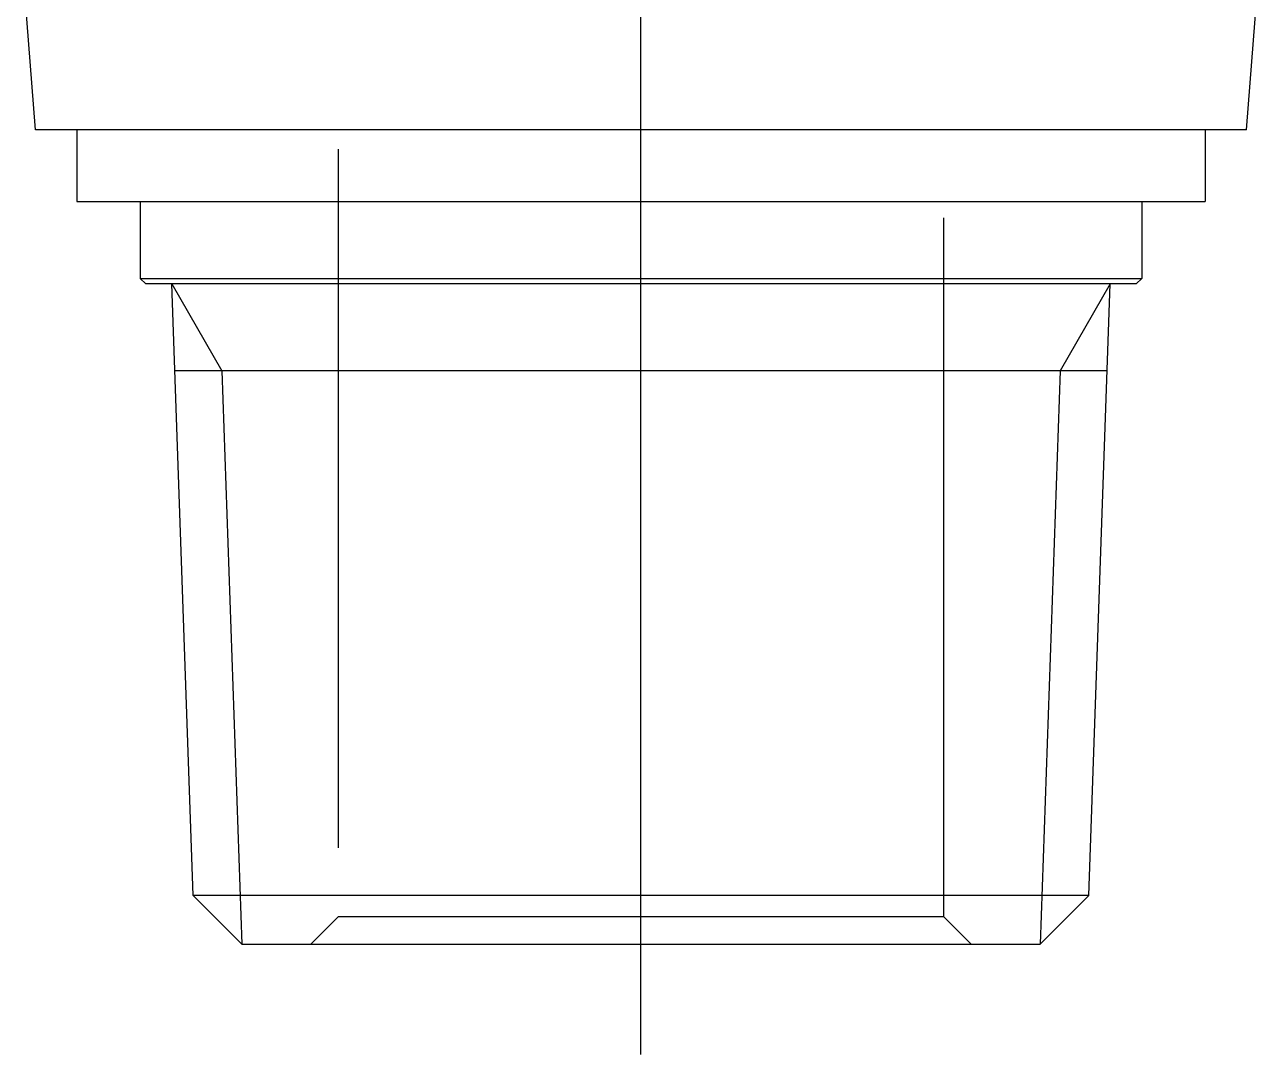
# Model space of a CAD drawing. Extents: x -43.1 to 47.1, y -46.9 to 16.5.
# Drawn here: x 24.65 to 47.05, y -27.3 to -8.59 of the extents above; entities that cross this region are included whole.
import ezdxf

# ---------------------------------------------------------------- set-up
doc = ezdxf.new("R2010")
doc.units = 0
doc.linetypes.add('CENTER', pattern=[50.8, 31.75, -6.35, 6.35, -6.35])
doc.linetypes.add('DASHED', pattern=[19.05, 12.7, -6.35])
doc.layers.get('0').update_dxf_attribs({"linetype": 'CONTINUOUS'})
doc.layers.add('CENTER', color=1, linetype='CENTER')

msp = doc.modelspace()

# ---------------------------------------------------------------- linework, layer by layer
at = {"color": 3, "linetype": 'DASHED'}
for p, q in [((30.349, 8.2), (30.349, -24.8)), ((41.349, -24.8), (41.349, 8.2)), ((30.349, -24.8), (29.849, -25.3)), ((41.349, -24.8), (30.349, -24.8)), ((41.849, -25.3), (41.349, -24.8))]:
    msp.add_line(p, q, dxfattribs=at)
at = {"color": 7, "linetype": 'CONTINUOUS'}
for p, q in [((24.849, -10.5), (24.649, -8)), ((46.849, -10.5), (47.049, -8)), ((46.849, -10.5), (24.849, -10.5)), ((25.599, -10.5), (25.599, -11.8)), ((46.099, -10.5), (46.099, -11.8)), ((25.599, -11.8), (46.099, -11.8)), ((26.749, -11.8), (26.749, -13.2)), ((44.949, -11.8), (44.949, -13.2)), ((26.749, -13.2), (44.949, -13.2)), ((26.849, -13.3), (26.749, -13.2)), ((44.849, -13.3), (44.949, -13.2)), ((44.849, -13.3), (26.849, -13.3)), ((27.709, -24.413), (27.321, -13.3)), ((43.989, -24.413), (44.377, -13.3)), ((44.322, -14.878), (27.376, -14.878)), ((43.989, -24.413), (27.709, -24.413)), ((28.596, -25.3), (27.709, -24.413)), ((43.102, -25.3), (43.989, -24.413)), ((28.596, -25.3), (43.102, -25.3))]:
    msp.add_line(p, q, dxfattribs=at)
at = {"color": 3, "linetype": 'CONTINUOUS'}
for p, q in [((27.321, -13.3), (28.232, -14.878)), ((44.377, -13.3), (43.466, -14.878)), ((28.232, -14.878), (28.596, -25.3)), ((43.466, -14.878), (43.102, -25.3))]:
    msp.add_line(p, q, dxfattribs=at)
at = {"layer": 'CENTER', "color": 1, "linetype": 'CENTER'}
msp.add_line((35.849, -27.3), (35.849, 16.5), dxfattribs=at)

doc.saveas('drawing.dxf')
